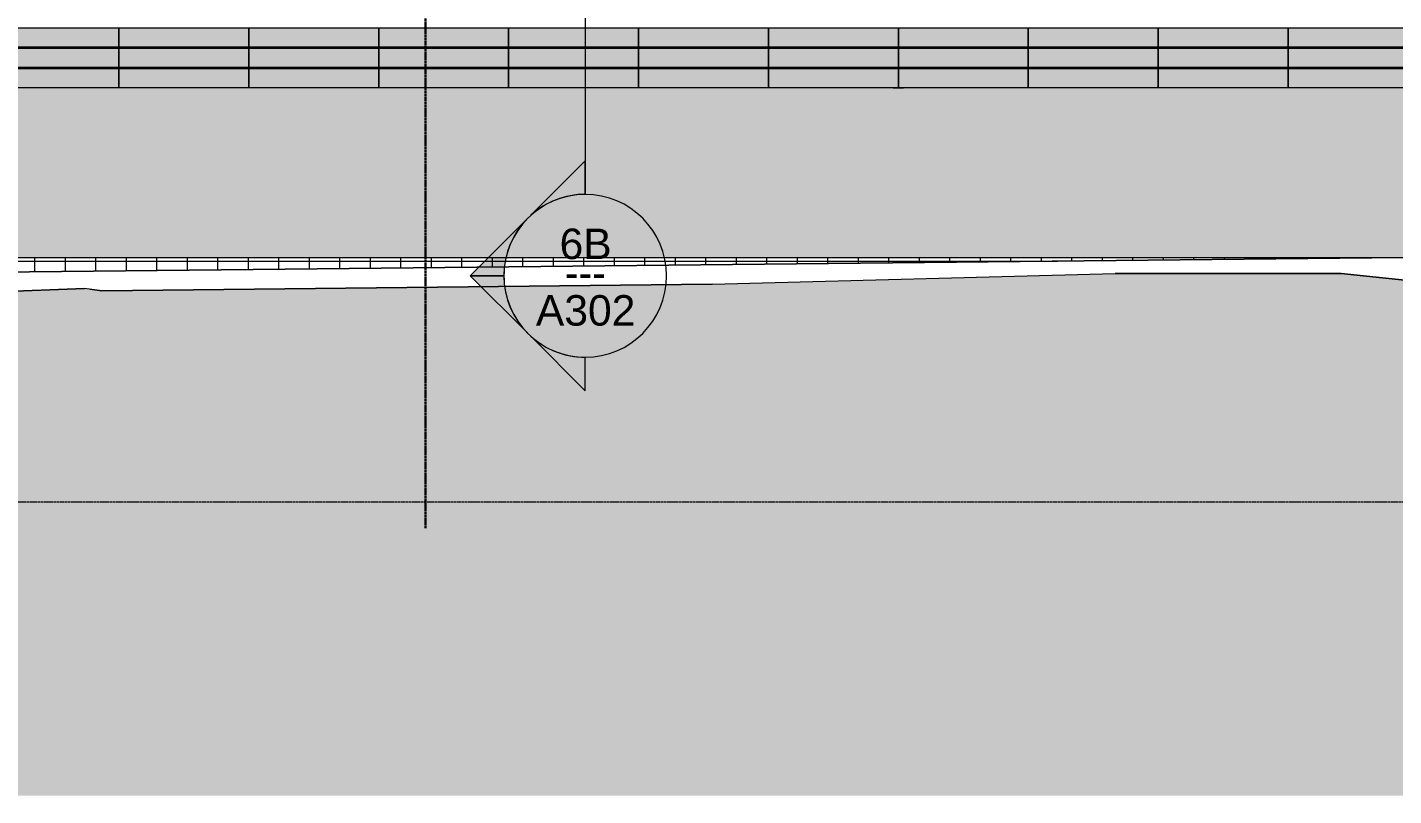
# Model space of a CAD drawing. Header units: inches. Extents: x -4168 to 4202, y -264 to 629.
# Drawn here: x 2736.8 to 3140, y -238.8 to -12 of the extents above; entities that cross this region are included whole.
import ezdxf

# ---------------------------------------------------------------- set-up
doc = ezdxf.new("R2010")
doc.units = ezdxf.units.IN
doc.header["$MEASUREMENT"] = 0
doc.linetypes.add('Grid Line 1_2_', pattern=[0.875, 0.5, -0.125, 0.125, -0.125])
doc.linetypes.add('Grid Line 1_2__2_', pattern=[0.875, 0.5, -0.125, 0.125, -0.125])
for name, color, linetype, lineweight in [('0-5', 90, 'Continuous', 5), ('A-FLOR-LEVL-1', 51, 'Grid Line 1_2_', 9), ('A-GLAZ-CURT', 52, 'Continuous', 9), ('A-GLAZ-CWMG', 51, 'Continuous', 9), ('A-WALL-PATT-3', 111, 'Continuous', 9), ('C-TOPO', 7, 'Continuous', 9), ('C-TOPO-1', 252, 'Continuous', 9), ('G-ANNO-SYMB', 111, 'Continuous', 9), ('S-FNDN', 32, 'Continuous', 13), ('S-FNDN-6', 32, 'Continuous', 9), ('S-GRID-1', 1, 'Grid Line 1_2__2_', 30)]:
    doc.layers.add(name, color=color, linetype=linetype, lineweight=lineweight)
doc.styles.add('Arial', font='arial.ttf', dxfattribs={"height": 9})
doc.styles.add('Century Gothic', font='ufonts.com_century-gothic.ttf', dxfattribs={"height": 9})

# ---------------------------------------------------------------- blocks, each defined once
blk = doc.blocks.new('CTR  - Topography_rvt-3-BUILDING ELEVATION - WEST - BASEMENT WALL')
at = {"layer": 'C-TOPO-1'}
h = blk.add_hatch(dxfattribs=at)
h.set_pattern_fill('FP_3', color=256, style=0, pattern_type=2)
h.set_pattern_definition([(0, (-2936.56, 0), (24, 24), [24, -24]), (0, (-2936.56, 9), (24, 24), [24, -24]), (0, (-2936.56, 18), (24, 24), [24, -24]), (90, (-2933.56, 21), (-24, 24), [24, -24]), (90, (-2924.56, 21), (-24, 24), [24, -24]), (90, (-2915.56, 21), (-24, 24), [24, -24])])
h.paths.add_polyline_path([(-3267.59, -238.76), (-1926.91, -238.76), (-1926.91, -87.63), (-1950.41, -90.32), (-2034.27, -90.32), (-2208.37, -90.87), (-2275.98, -91.3), (-2278.08, -91.79), (-2287.77, -91.44), (-2295.6, -91.4), (-2350.52, -90.99), (-2421.21, -89.93), (-2510.5, -90.14), (-2755.68, -88.85), (-2845.51, -88.72), (-2884.1, -84.67), (-2950.79, -84.67), (-3069.69, -87.82), (-3249.78, -89.72), (-3254.9, -89.1), (-3376.85, -93.6), (-3390.85, -93.3), (-3396.5, -93.6), (-3634.24, -93.6), (-3723.67, -82.15), (-3819.51, -66.31), (-3885.07, -65.48), (-3885.07, -73), (-3957.07, -73), (-3957.07, -65.9), (-3964.22, -65.84), (-3970.39, -65.84), (-4003.99, -68.01), (-4003.99, -238.76), (-3310.4, -238.76)], flags=0)
at = {"layer": 'C-TOPO'}
for p, q in [((-3291.89, -84.42), (-2865.6, -79.91)), ((-3291.89, -84.42), (-2865.6, -79.91)), ((-2865.6, -79.91), (-3291.89, -84.42)), ((-3069.69, -87.82), (-2950.79, -84.67)), ((-3069.69, -87.82), (-2950.79, -84.67)), ((-2950.79, -84.67), (-2884.1, -84.67)), ((-2884.1, -84.67), (-2950.79, -84.67)), ((-2884.1, -84.67), (-2845.51, -88.72)), ((-2845.51, -88.72), (-2884.1, -84.67)), ((-3249.78, -89.72), (-3069.69, -87.82)), ((-3069.69, -87.82), (-3249.78, -89.72)), ((-3376.85, -93.6), (-3254.9, -89.1)), ((-3254.9, -89.1), (-3376.85, -93.6)), ((-3249.78, -89.72), (-3254.9, -89.1)), ((-3253.29, -89.29), (-3249.78, -89.72))]:
    blk.add_line(p, q, dxfattribs=at)
blk = doc.blocks.new('CTR - 1st Phase - Structure_rvt-3-BUILDING ELEVATION - WEST - BASEMENT WALL')
at = {"layer": 'S-GRID-1'}
blk.add_line((-3154.32, -159.84), (-3154.32, 221.47), dxfattribs=at)
blk = doc.blocks.new('Horizontal_Siding - Horizontal_Siding-2907273-BUILDING ELEVATION - WEST - BASEMENT WALL')
at = {"layer": 'A-GLAZ-CURT'}
blk.add_hatch(color=256, dxfattribs=at).paths.add_polyline_path([(-1993.95, -29.75), (-1979.66, -29.75), (-1979.66, -24.25), (-2018, -24.25), (-2018, -29.75)], flags=0)
for p, q in [((-1979.66, -24.25), (-2018, -24.25)), ((-2018, -24.25), (-2018, -29.75)), ((-1979.66, -29.75), (-1979.66, -24.25)), ((-2018, -29.75), (-1979.66, -29.75))]:
    blk.add_line(p, q, dxfattribs=at)
blk = doc.blocks.new('Rectangular Mullion - RAILING POST-2666420-BUILDING ELEVATION - WEST - BASEMENT WALL')
at = {"layer": 'A-GLAZ-CWMG'}
for p, q in [((-2134.51, -24), (-2134.51, -24.25)), ((-2131.51, -24.25), (-2131.51, -24)), ((-2134.51, -29.75), (-2134.51, -30)), ((-2131.51, -30), (-2134.51, -30)), ((-2131.51, -30), (-2131.51, -29.75))]:
    blk.add_line(p, q, dxfattribs=at)
blk = doc.blocks.new('Section - Section Head - Filled-22785-BUILDING ELEVATION - WEST - BASEMENT WALL')
at = {"layer": 'G-ANNO-SYMB'}
h = blk.add_hatch(color=256, dxfattribs=at)
edge = h.paths.add_edge_path(flags=0)
edge.add_line((-3123.25, -67.47), (-3107.15, -51.37))
edge.add_line((-3107.15, -51.37), (-3107.15, -61.28))
edge.add_arc((-3107.15, -85.31), 24.03, 90, 132.0784)
h = blk.add_hatch(color=256, dxfattribs=at)
edge = h.paths.add_edge_path(flags=0)
edge.add_arc((-3107.15, -85.31), 24, 135, 180)
edge.add_line((-3131.15, -85.31), (-3141.09, -85.31))
edge.add_line((-3141.09, -85.31), (-3124.12, -68.34))
h = blk.add_hatch(color=256, dxfattribs=at)
edge = h.paths.add_edge_path(flags=0)
edge.add_line((-3124.12, -102.28), (-3141.09, -85.31))
edge.add_line((-3141.09, -85.31), (-3131.15, -85.31))
edge.add_arc((-3107.15, -85.31), 24, 180, 225)
h = blk.add_hatch(color=256, dxfattribs=at)
edge = h.paths.add_edge_path(flags=0)
edge.add_arc((-3107.15, -85.31), 24.03, 227.9216, 270)
edge.add_line((-3107.15, -109.34), (-3107.15, -119.25))
edge.add_line((-3107.15, -119.25), (-3123.25, -103.14))
for p, q in [((-3107.15, -51.37), (-3123.25, -67.47)), ((-3107.15, -61.28), (-3107.15, -51.37)), ((-3124.12, -68.34), (-3141.09, -85.31)), ((-3131.15, -85.31), (-3141.09, -85.31)), ((-3141.09, -85.31), (-3124.12, -102.28)), ((-3141.09, -85.31), (-3131.15, -85.31)), ((-3123.25, -103.14), (-3107.15, -119.25)), ((-3107.15, -119.25), (-3107.15, -109.34))]:
    blk.add_line(p, q, dxfattribs=at)
for centre, radius, start, end in [((-3107.15, -85.34), 24, 90, 270), ((-3107.15, -85.31), 24.03, 90, 132.0784), ((-3107.15, -85.34), 24, 270, 90), ((-3107.15, -85.31), 24, 135, 180), ((-3107.15, -85.31), 24, 180, 225), ((-3107.15, -85.31), 24.03, 227.9216, 270)]:
    blk.add_arc(centre, radius, start, end, dxfattribs=at)

msp = doc.modelspace()

# ---------------------------------------------------------------- hatches: boundary and pattern name
at = {"layer": 'A-WALL-PATT-3'}
h = msp.add_hatch(dxfattribs=at)
h.set_pattern_fill('FP_9', color=256, style=0, pattern_type=2)
h.set_pattern_definition([(0, (3072.065, 0), (0, 9), []), (90, (3072.065, 0), (-9, 6e-16), [])])
h.paths.add_polyline_path([(2426.4609, -93.6), (2438.9315, -93.6), (2575.9596, -86.5793), (2692.8449, -81.4506), (2704.6314, -82.9473), (2716.7321, -84.4169), (3134.9257, -80), (2319.3744, -80), (2347.0034, -83.4263), (2419.2242, -92.6734)], flags=0)
h.paths.add_polyline_path([(4058.2165, -87.8645), (4068.3016, -87.8645), (4068.3016, -80), (4058.2165, -80), (4058.2165, -85.728)], flags=0)
h.paths.add_polyline_path([(3738.5815, -89.8322), (3742.9504, -88.8179), (4058.2165, -87.8645), (4058.2165, -80), (3143.843, -80), (3202.1471, -86.1264), (3587.7735, -88.1633), (3713.0259, -89.1053), (3718.5213, -89.1057), (3732.6475, -89.6173)], flags=0)
at = {"layer": 'S-FNDN'}
h = msp.add_hatch(color=256, dxfattribs=at)
h.paths.add_polyline_path([(3746.5429, -80), (4068.3016, -80), (4068.3016, -17), (4065.8016, -17), (4065.8016, -17.75), (2487.003, -17.75), (2487.003, -18.25), (4065.8016, -18.25), (4065.8016, -23.75), (2487.003, -23.75), (2487.003, -24.25), (4065.8016, -24.25), (4065.8016, -29.75), (2487.003, -29.75), (2487.003, -63.5), (2327.003, -63.5), (2326.9795, -63.4936), (2248.9795, -63.4936), (2248.9795, -29.75), (2190.3016, -29.75), (2190.3016, -24.25), (2248.9795, -24.25), (2248.9795, -23.75), (2190.3016, -23.75), (2190.3016, -18.25), (2248.9795, -18.25), (2248.9795, -17.75), (2190.3016, -17.75), (2190.3016, -17), (2185.2664, -17), (2113.0516, -62.4), (2177.3375, -62.4), (2319.3744, -80), (3134.9257, -80), (3143.2369, -79.9363), (3143.843, -80), (3713.0259, -80)], flags=0)
h.paths.add_polyline_path([(2271.9514, -80), (2271.9515, -80), (2263.9399, -78.6758)], flags=0)
h.paths.add_polyline_path([(3310.8219, -71), (3278.3016, -71), (3278.3016, -35), (3314.3016, -35), (3314.3016, -71)], flags=0)
h.paths.add_polyline_path([(3344.3389, -71), (3338.3016, -71), (3338.3016, -35), (3374.3016, -35), (3374.3016, -71)], flags=0)
h.paths.add_polyline_path([(3218.3016, -71), (3218.3016, -35), (3254.3016, -35), (3254.3016, -71)], flags=0)

# ---------------------------------------------------------------- linework, layer by layer
at = {"layer": 'A-FLOR-LEVL-1'}
msp.add_line((1840.6609, -152), (4177.677, -152), dxfattribs=at)
at = {"layer": 'G-ANNO-SYMB'}
msp.add_line((2901.4766, 166.191), (2901.4766, -61.307), dxfattribs=at)
at = {"layer": 'S-FNDN-6'}
msp.add_line((3134.9282, -80), (2319.3744, -80), dxfattribs=at)

# ---------------------------------------------------------------- block references
at = {"layer": '0-5'}
for name in ['CTR - 1st Phase - Structure_rvt-3-BUILDING ELEVATION - WEST - BASEMENT WALL', 'CTR  - Topography_rvt-3-BUILDING ELEVATION - WEST - BASEMENT WALL']:
    msp.add_blockref(name, (6008.6253, 0), dxfattribs=at)
at = {"layer": 'A-GLAZ-CURT'}
for p in [(4743.5131, 12), (4781.8498, 12), (4820.1866, 12), (4858.5233, 12), (4896.86, 12), (4935.1968, 12), (4973.5335, 12), (5011.8702, 12), (5050.207, 12), (5088.5437, 12), (5126.8804, 12), (4743.5131, 6), (4781.8498, 6), (4820.1866, 6), (4858.5233, 6), (4896.86, 6), (4935.1968, 6), (4973.5335, 6), (5011.8702, 6), (5050.207, 6), (5088.5437, 6), (5126.8804, 6), (4743.5131, 0), (4781.8498, 0), (4820.1866, 0), (4858.5233, 0), (4896.86, 0), (4935.1968, 0), (4973.5335, 0), (5011.8702, 0), (5050.207, 0), (5088.5437, 0), (5126.8804, 0)]:
    msp.add_blockref('Horizontal_Siding - Horizontal_Siding-2907273-BUILDING ELEVATION - WEST - BASEMENT WALL', p, dxfattribs=at)
at = {"layer": 'A-GLAZ-CWMG'}
msp.add_blockref('Rectangular Mullion - RAILING POST-2666420-BUILDING ELEVATION - WEST - BASEMENT WALL', (5126.8804, 0), dxfattribs=at)
at = {"layer": 'G-ANNO-SYMB'}
msp.add_blockref('Section - Section Head - Filled-22785-BUILDING ELEVATION - WEST - BASEMENT WALL', (6008.6253, 0), dxfattribs=at)

# ---------------------------------------------------------------- texts
at = {"layer": 'G-ANNO-SYMB', "char_height": 9, "attachment_point": 1}
for s, insert, width, style in [('6B', (2893.9036, -71.3983), 18.786, 'Arial'), ('---', (2895.5043, -79.905), 15.453, 'Century Gothic'), ('A302', (2886.9115, -91.0346), 35.754, 'Arial')]:
    msp.add_mtext(s, dxfattribs=dict(at, insert=insert, width=width, style=style))

doc.saveas('drawing.dxf')
